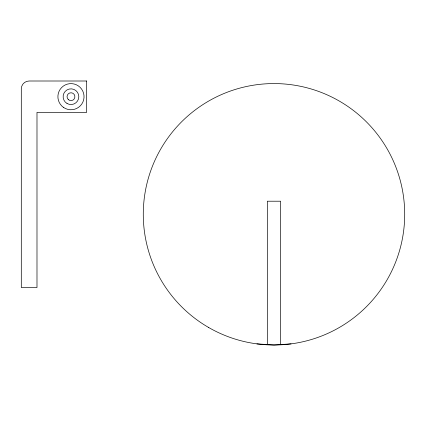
<?xml version="1.0" encoding="UTF-8"?>
<svg xmlns="http://www.w3.org/2000/svg" width="426" height="426" viewBox="0 0 426 426"><rect width="100%" height="100%" fill="white"/><g stroke="black" fill="none" stroke-linecap="round" stroke-linejoin="round"><path stroke-width="0.64" d="M291.049 343.878L273.987 344.996L256.926 343.878M280.654 344.559L280.654 201.21L267.32 201.21L267.32 344.559M86.654 81.004L29.144 81.004A7.844 7.844 0 0 0 21.3 88.848L21.3 287.529L36.987 287.529L36.987 112.379L86.654 112.379L86.654 81.004M208.633 327.482A130.713 130.713 0 0 0 404.7 214.283A130.713 130.713 0 0 0 208.633 101.084A130.713 130.713 0 0 0 208.633 327.482M68.41 99.663A3.919 3.919 0 0 0 74.822 97.426A3.919 3.919 0 0 0 69.683 92.99A3.919 3.919 0 0 0 68.41 99.663M63.687 107.544A13.073 13.073 0 0 0 84.013 97.57A13.073 13.073 0 0 0 65.21 84.955A13.073 13.073 0 0 0 63.687 107.544M67.047 103.486A7.844 7.844 0 0 0 78.815 96.691A7.844 7.844 0 0 0 67.047 89.902A7.844 7.844 0 0 0 67.047 103.486"/></g></svg>
